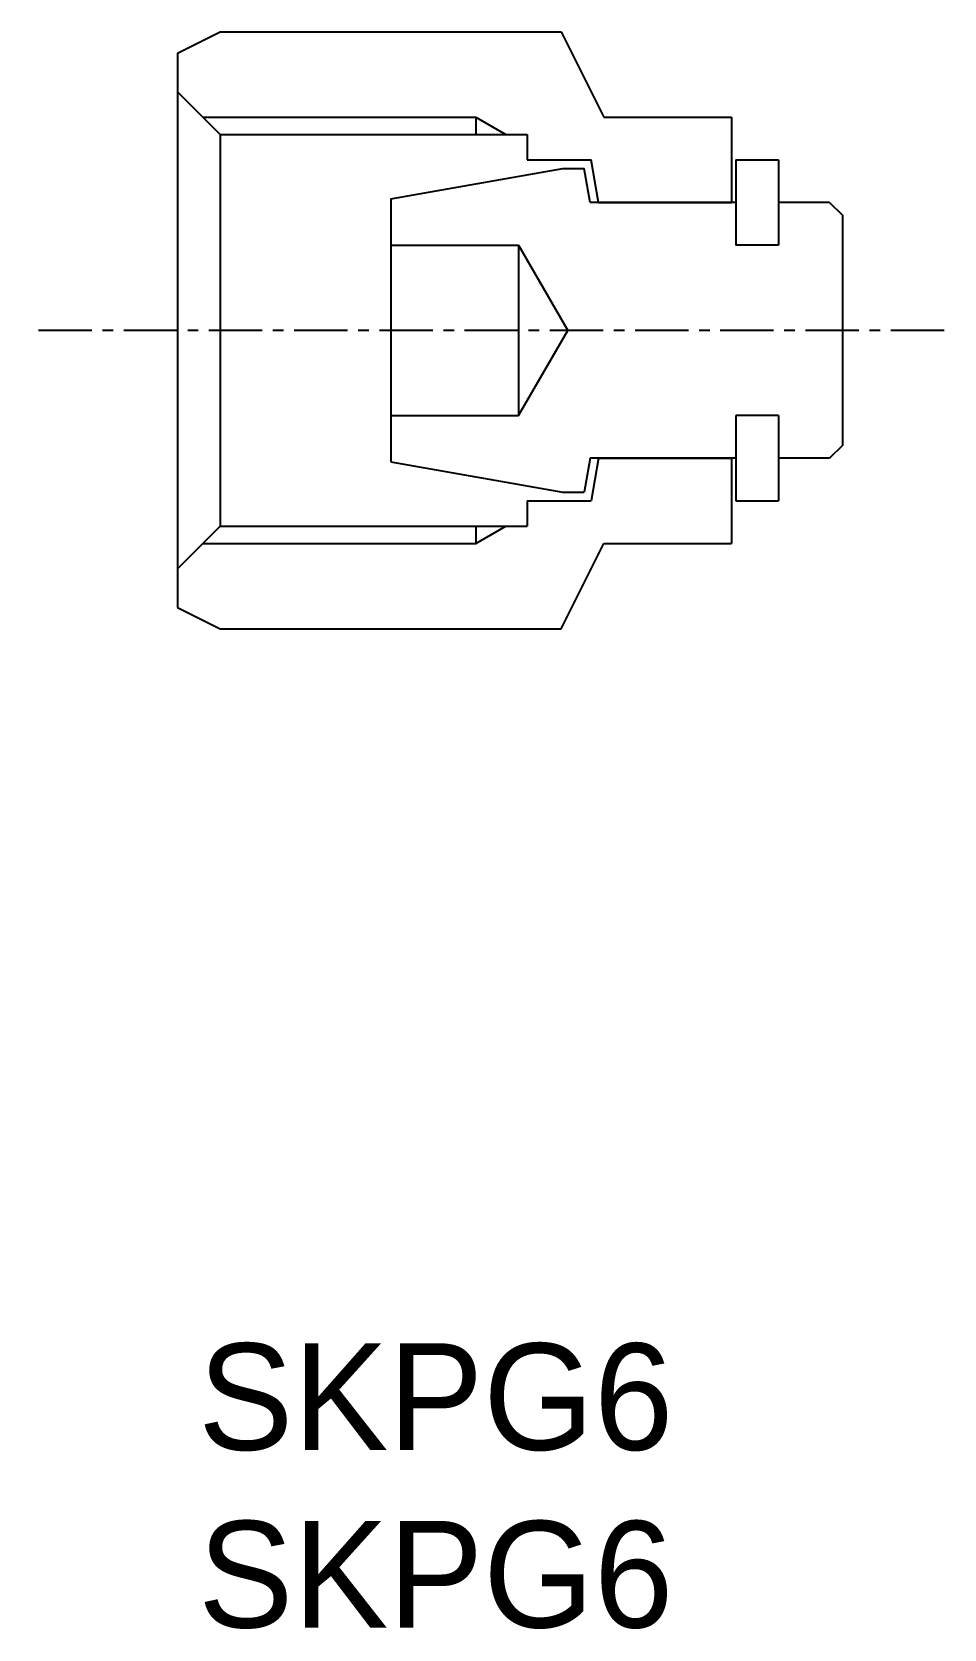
# Model space of a CAD drawing. Extents: x -290.1 to -268.7, y 92.7 to 130.2.
import ezdxf

# ---------------------------------------------------------------- set-up
doc = ezdxf.new("R2010")
doc.units = 0
doc.linetypes.add('CENTER', pattern=[2, 1.25, -0.25, 0.25, -0.25])
doc.layers.get('0').update_dxf_attribs({"linetype": 'CONTINUOUS'})
doc.layers.add('CENTER', color=1, linetype='CENTER')

msp = doc.modelspace()

# ---------------------------------------------------------------- linework, layer by layer
at = {"color": 7, "linetype": 'CONTINUOUS'}
for p, q in [((-286.659, 129.671), (-285.659, 130.171)), ((-285.659, 130.171), (-277.659, 130.171)), ((-277.659, 130.171), (-276.659, 128.171)), ((-286.659, 129.671), (-286.659, 127.765)), ((-285.659, 127.765), (-286.659, 128.765)), ((-279.659, 128.171), (-279.659, 127.765)), ((-276.659, 128.171), (-273.659, 128.171)), ((-273.659, 128.171), (-273.659, 126.171)), ((-286.659, 127.765), (-286.659, 118.577)), ((-285.659, 127.765), (-278.456, 127.765)), ((-285.659, 127.765), (-285.659, 118.577)), ((-278.456, 127.765), (-278.456, 127.171)), ((-278.456, 127.171), (-276.956, 127.171)), ((-276.78, 126.171), (-276.956, 127.171)), ((-273.559, 127.171), (-272.559, 127.171)), ((-273.559, 127.171), (-273.559, 125.171)), ((-272.559, 127.171), (-272.559, 125.171)), ((-281.659, 126.259), (-277.621, 126.971)), ((-277.621, 126.971), (-277.121, 126.971)), ((-276.98, 126.171), (-277.121, 126.971)), ((-281.659, 126.259), (-281.659, 120.083)), ((-273.559, 126.171), (-276.98, 126.171)), ((-276.78, 126.171), (-273.659, 126.171)), ((-271.359, 126.171), (-272.559, 126.171)), ((-271.359, 126.171), (-271.059, 125.871)), ((-271.059, 125.871), (-271.059, 120.471)), ((-281.659, 125.171), (-278.659, 125.171)), ((-278.659, 125.171), (-278.659, 121.171)), ((-278.659, 125.171), (-277.505, 123.171)), ((-272.559, 125.171), (-273.559, 125.171)), ((-278.659, 121.171), (-277.505, 123.171)), ((-281.659, 121.171), (-278.659, 121.171)), ((-273.559, 121.171), (-273.559, 119.171)), ((-272.559, 121.171), (-273.559, 121.171)), ((-272.559, 121.171), (-272.559, 119.171)), ((-271.059, 120.471), (-271.359, 120.171)), ((-281.659, 120.083), (-277.621, 119.371)), ((-276.98, 120.171), (-277.121, 119.371)), ((-273.559, 120.171), (-276.98, 120.171)), ((-276.78, 120.171), (-276.956, 119.171)), ((-276.78, 120.171), (-273.659, 120.171)), ((-273.659, 120.171), (-273.659, 118.171)), ((-271.359, 120.171), (-272.559, 120.171)), ((-278.456, 119.171), (-276.956, 119.171)), ((-278.456, 119.171), (-278.456, 118.577)), ((-277.621, 119.371), (-277.121, 119.371)), ((-273.559, 119.171), (-272.559, 119.171)), ((-285.659, 118.577), (-286.659, 117.577)), ((-286.659, 118.577), (-286.659, 116.671)), ((-285.659, 118.577), (-278.456, 118.577)), ((-279.659, 118.577), (-279.659, 118.171)), ((-277.659, 116.171), (-276.659, 118.171)), ((-276.659, 118.171), (-273.659, 118.171)), ((-286.659, 116.671), (-285.659, 116.171)), ((-285.659, 116.171), (-277.659, 116.171))]:
    msp.add_line(p, q, dxfattribs=at)
at = {"color": 3, "linetype": 'CONTINUOUS'}
for p, q in [((-286.065, 128.171), (-279.659, 128.171)), ((-279.659, 128.171), (-278.956, 127.765)), ((-279.659, 118.171), (-278.956, 118.577)), ((-286.065, 118.171), (-279.659, 118.171))]:
    msp.add_line(p, q, dxfattribs=at)
at = {"layer": 'CENTER', "color": 1, "linetype": 'CENTER'}
msp.add_line((-268.673, 123.171), (-290.078, 123.171), dxfattribs=at)

# ---------------------------------------------------------------- texts
at = {"color": 7, "linetype": 'CONTINUOUS'}
for p in [(-286.176, 96.907), (-286.176, 92.74)]:
    msp.add_text('SKPG6', height=2.5, dxfattribs=at).set_placement(p)

doc.saveas('drawing.dxf')
